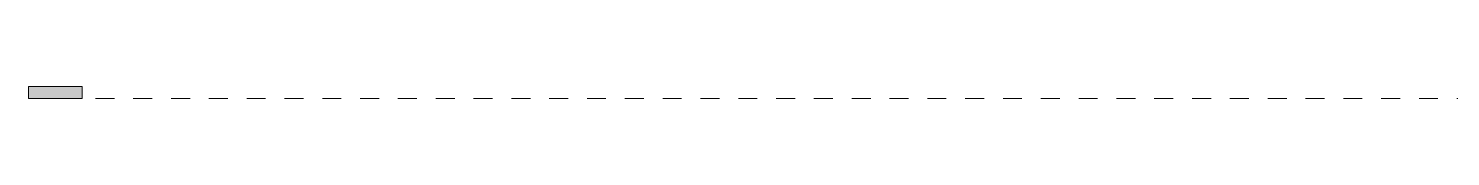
# Model space of a CAD drawing. Header units: millimetres. Extents: x -15725 to 47878, y -33389 to 18700.
# Drawn here: x -15725 to 8155, y -10355 to -10155 of the extents above; entities that cross this region are included whole.
import ezdxf

# ---------------------------------------------------------------- set-up
doc = ezdxf.new("R2010")
doc.units = ezdxf.units.MM
doc.linetypes.add('Abgebrochen', pattern=[714.375, 476.25, -238.125])
doc.linetypes.add('Aligning Line', pattern=[635, 317.5, -317.5])
doc.layers.add('G-ANNO-SYMB', color=7, linetype='Abgebrochen', lineweight=9)

# ---------------------------------------------------------------- blocks, each defined once
blk = doc.blocks.new('Detail View - M_Section Tail - Filled Horizontal-28776-02_MẶT BẰNG TẦNG 2')
at = {"layer": 'G-ANNO-SYMB', "linetype": 'Continuous'}
blk.add_hatch(color=256, dxfattribs=at).paths.add_polyline_path([(0, 2), (0, 0), (-9, 0), (-9, 2)])
for p, q in [((0, 2), (-9, 2)), ((-9, 2), (-9, 0)), ((-9, 0), (0, 0)), ((0, 0), (0, 2))]:
    blk.add_line(p, q, dxfattribs=at)

msp = doc.modelspace()

# ---------------------------------------------------------------- linework, layer by layer
at = {"layer": 'G-ANNO-SYMB', "linetype": 'Aligning Line'}
msp.add_line((46678, -10355), (-14825, -10355), dxfattribs=at)

# ---------------------------------------------------------------- block references
at = {"layer": 'G-ANNO-SYMB', "linetype": 'Continuous', "xscale": 99.99999999999993, "yscale": 99.99999999999993, "zscale": 99.99999999999993}
msp.add_blockref('Detail View - M_Section Tail - Filled Horizontal-28776-02_MẶT BẰNG TẦNG 2', (-14825, -10355), dxfattribs=at)

doc.saveas('drawing.dxf')
